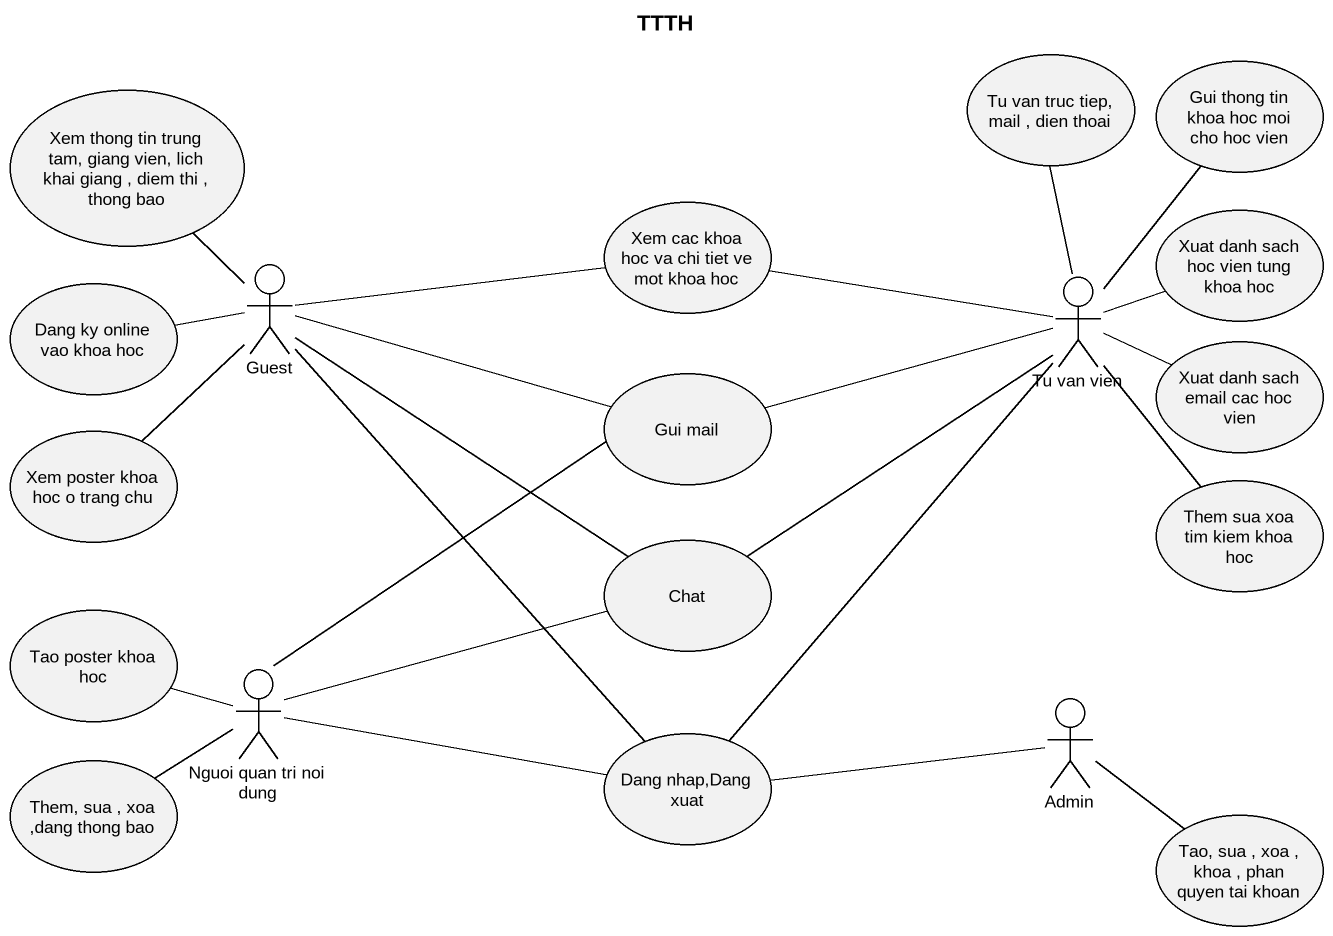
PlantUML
@startuml
title TTTH
usecase "Tu van truc tiep, mail , dien thoai" as Tu_van_truc_tiep_mail_dien
usecase "Gui thong tin khoa hoc moi cho hoc vien" as Gui_thong_tin_khoa_hoc_moi
usecase "Xem thong tin trung tam, giang vien, lich khai giang , diem thi , thong bao" as Xem_thong_tin_trung_tam
usecase "Xem cac khoa hoc va chi tiet ve mot khoa hoc" as Xem_cac_khoa_hoc_va_chi
usecase "Xuat danh sach hoc vien tung khoa hoc" as Xuat_danh_sach_hoc_vien
usecase "Dang ky online vao khoa hoc" as Dang_ky_online_vao_khoa_hoc
actor Guest
actor "Tu van vien" as Tu_van_vien
usecase "Gui mail" as Gui_mail
usecase "Xuat danh sach email cac hoc vien" as Xuat_danh_sach_email_cac
usecase "Xem poster khoa hoc o trang chu" as Xem_poster_khoa_hoc_o_trang
usecase "Them sua xoa tim kiem khoa hoc" as Them_sua_xoa_tim_kiem_khoa
usecase Chat
usecase "Tao poster khoa hoc" as Tao_poster_khoa_hoc
actor "Nguoi quan tri noi dung" as Nguoi_quan_tri_noi_dung
usecase "Dang nhap,Dang xuat" as Dang_nhap_Dang_xuat
actor Admin
usecase "Them, sua , xoa ,dang thong bao" as Them_sua_xoa_dang_thong_bao
usecase "Tao, sua , xoa , khoa , phan quyen tai khoan" as Tao_sua_xoa_khoa_phan_quyen
Guest -up- Xem_thong_tin_trung_tam
Guest -right- Xem_cac_khoa_hoc_va_chi
Guest -left- Dang_ky_online_vao_khoa_hoc
Guest -right- Gui_mail
Guest -- Xem_poster_khoa_hoc_o_trang
Guest -- Chat
Guest -- Chat
Guest -- Dang_nhap_Dang_xuat
Tu_van_vien -up- Tu_van_truc_tiep_mail_dien
Tu_van_vien -up- Gui_thong_tin_khoa_hoc_moi
Tu_van_vien -left- Xem_cac_khoa_hoc_va_chi
Tu_van_vien -right- Xuat_danh_sach_hoc_vien
Tu_van_vien -left- Gui_mail
Tu_van_vien -right- Xuat_danh_sach_email_cac
Tu_van_vien -- Them_sua_xoa_tim_kiem_khoa
Tu_van_vien -- Chat
Tu_van_vien -- Dang_nhap_Dang_xuat
Nguoi_quan_tri_noi_dung -up- Gui_mail
Nguoi_quan_tri_noi_dung -right- Chat
Nguoi_quan_tri_noi_dung -left- Tao_poster_khoa_hoc
Nguoi_quan_tri_noi_dung -right- Dang_nhap_Dang_xuat
Nguoi_quan_tri_noi_dung -left- Them_sua_xoa_dang_thong_bao
Admin -left- Dang_nhap_Dang_xuat
Admin -right- Tao_sua_xoa_khoa_phan_quyen
@enduml
